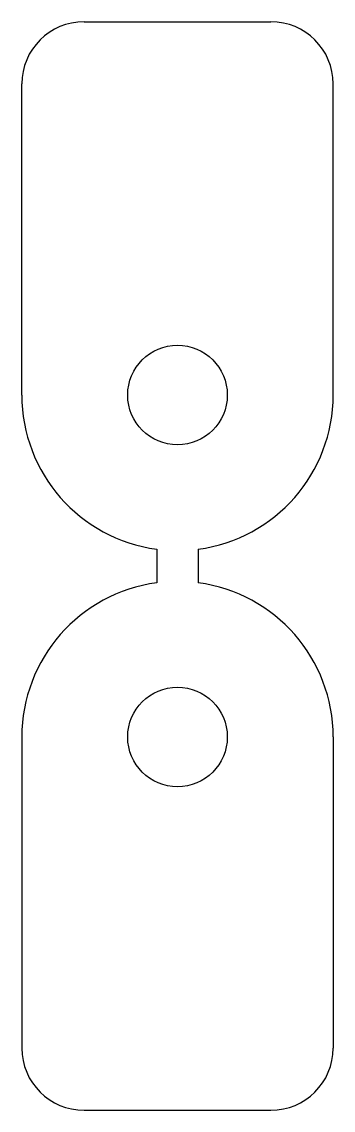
# Model space of a CAD drawing. Header units: millimetres. Extents: x 0 to 15, y 0 to 52.5.
import ezdxf

# ---------------------------------------------------------------- set-up
doc = ezdxf.new("R2010")
doc.units = ezdxf.units.MM
doc.layers.add('Shape2DView', color=7, linetype='Continuous')

msp = doc.modelspace()

# ---------------------------------------------------------------- linework, layer by layer
for p, q in [((3, 52.486), (12, 52.486)), ((0, 34.486), (0, 49.486)), ((15, 34.486), (15, 49.486)), ((0, 18), (0, 3)), ((15, 18), (15, 3)), ((3, 0), (12, 0))]:
    msp.add_line(p, q)
for centre in [(7.5, 34.486), (7.5, 18)]:
    msp.add_circle(centre, 2.4)
for centre, radius, start, end in [((3, 49.486), 3, 90, 180), ((12, 49.486), 3, 0, 90), ((7.5, 34.486), 7.5, 180, 262.3377), ((7.5, 34.486), 7.5, 277.6623, 0), ((7.5, 18), 7.5, 97.6623, 180), ((7.5, 18), 7.5, 0, 82.3377), ((3, 3), 3, 180, 270), ((12, 3), 3, 270, 360)]:
    msp.add_arc(centre, radius, start, end)
at = {"layer": 'Shape2DView'}
for p, q in [((6.5, 27.053), (6.5, 25.433)), ((8.5, 27.053), (8.5, 25.433))]:
    msp.add_line(p, q, dxfattribs=at)

doc.saveas('drawing.dxf')
